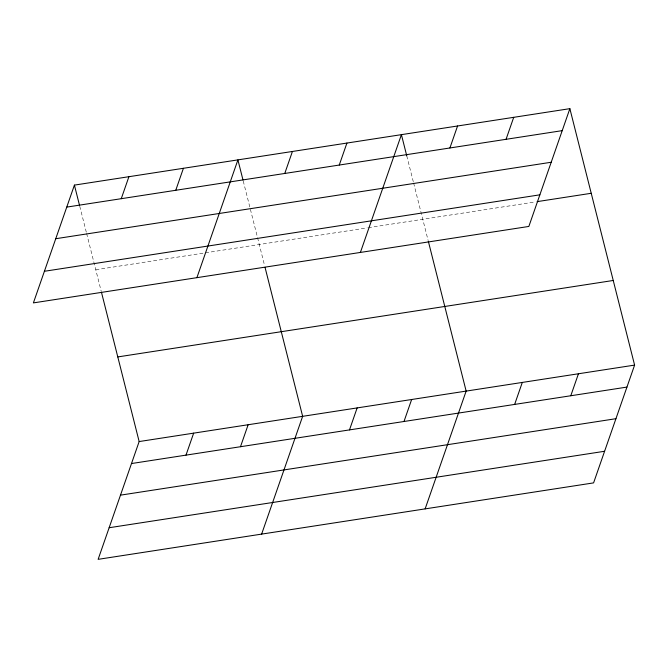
<?xml version="1.0" encoding="UTF-8"?>
<svg xmlns="http://www.w3.org/2000/svg" width="668" height="668" viewBox="0 0 668 668"><rect width="100%" height="100%" fill="white"/><g stroke="black" fill="none" stroke-linecap="round" stroke-linejoin="round"><path stroke-width="0.5" stroke-dasharray="3.34 2.5" d="M95.775 269.738L367.25 227.846M368.277 227.688L535.076 201.953M406.754 155.811L413.367 182.005M413.617 183.015L428.029 240.088M243.252 181.045L264.528 265.313M79.759 206.27L86.372 232.464M86.623 233.474L101.277 291.54"/><path stroke-width="1" d="M74.415 185.111L33.4 302.896L528.847 226.444L569.871 108.659L74.415 185.111L79.5 205.26M121.259 198.688L128.916 176.703M175.759 190.28L183.416 168.294M101.528 292.526L139.153 441.556L98.129 559.341L593.585 482.889L634.6 365.104L569.871 108.659M196.901 277.671L237.917 159.886L243.002 180.034M185.996 455.133L193.653 433.148M284.76 173.463L292.417 151.477M240.488 446.725L248.145 424.739M339.26 165.054L346.917 143.061M261.631 534.108L302.646 416.323L265.029 267.3M360.394 252.437L401.418 134.652L406.754 155.811M349.489 429.9L357.146 407.914M449.906 147.979L457.563 125.993M403.99 421.491L411.647 399.506M506.06 139.311L513.717 117.326M425.132 508.882L466.147 391.097L428.28 241.081M514.644 404.416L522.301 382.43M570.789 395.748L578.446 373.763M66.758 207.105L562.214 130.644M55.753 238.718L551.2 162.257M44.405 271.283L539.861 194.831M537.122 201.636L591.23 193.286M117.785 356.929L613.241 280.476M139.153 441.556L634.6 365.104M131.496 463.542L626.943 387.089M120.482 495.155L615.938 418.702M109.143 527.728L604.59 451.276"/></g></svg>
